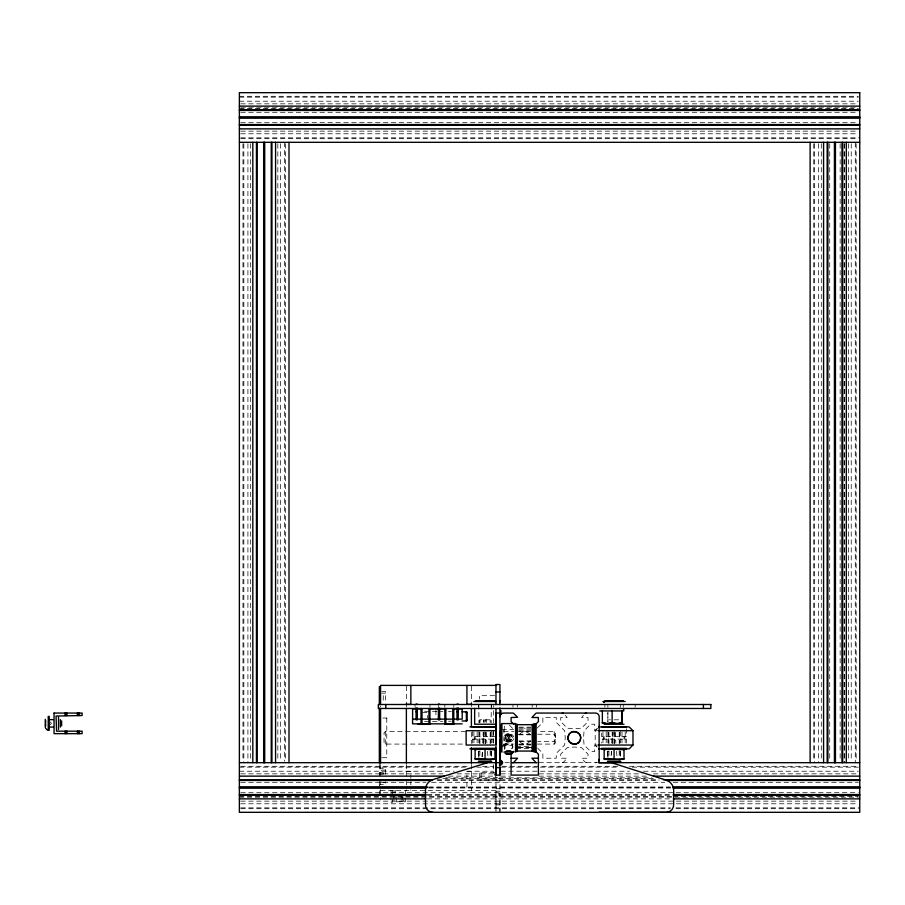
<?xml version="1.0" encoding="UTF-8"?>
<svg xmlns="http://www.w3.org/2000/svg" width="905" height="905" viewBox="0 0 905 905"><rect width="100%" height="100%" fill="white"/><g stroke="black" fill="none" stroke-linecap="round" stroke-linejoin="round"><path stroke-width="0.68" stroke-dasharray="4.53 3.39" d="M381.808 757.723L386.774 757.723L386.774 757.044M386.774 718.694L386.774 718.016L381.808 718.016M499.933 812.317L499.933 793.708L495.963 793.708L495.963 811.072L495.963 776.75M607.877 721.952L607.877 712.111M478.836 759.499L479.062 751.286M479.288 743.073L479.582 732.122M479.842 722.541L479.91 719.803L490.171 719.803L490.25 722.541M607.877 759.499L608.103 751.286M608.318 743.073L608.624 732.122M485.589 743.706L485.962 732.45M486.279 722.609L486.37 719.803M614.631 743.706L614.993 732.45M482.06 756.761L482.308 751.286M482.682 743.073L483.168 732.122M483.598 722.541L483.711 719.803L483.711 722.609M611.35 751.286L611.101 756.761L611.622 751.286M611.712 743.073L612.199 732.122M482.161 756.761L482.58 751.286M483.225 743.073L484.085 732.122M484.831 722.541L485.046 719.803L485.261 722.541M612.266 743.073L613.115 732.122M513.576 738.831L513.588 738.808A5.125 5.102 0 0 1 513.214 739.724A5.294 5.226 0 0 1 512.66 740.494L512.513 740.663A5.521 5.373 0 0 1 511.483 741.444L511.223 741.591A5.441 5.215 0 0 1 506.257 741.591L505.997 741.444A5.521 5.373 0 0 1 505.035 740.72L504.82 740.494A5.294 5.226 0 0 1 504.277 739.736A5.125 5.102 0 0 1 503.904 738.831L503.904 738.808A4.864 4.864 0 0 1 503.78 737.869A4.864 4.864 0 0 1 503.904 736.942L503.904 736.908A5.125 5.102 0 0 1 504.266 736.014A5.294 5.226 0 0 1 504.82 735.256L505.035 735.03A5.521 5.373 0 0 1 505.997 734.294L506.257 734.159A5.441 5.215 0 0 1 511.223 734.147L511.483 734.294A5.521 5.373 0 0 1 512.456 735.03L512.66 735.256A5.294 5.226 0 0 1 513.214 736.003A5.125 5.102 0 0 1 513.576 736.908L513.588 736.942M506.596 737.869L507.671 736.014L509.82 736.014L510.895 737.869L509.82 739.736L507.671 739.736L506.596 737.869L510.895 737.869M507.671 739.736L509.82 736.014M555.523 739.476L554.279 741.512L537.672 741.512M519.38 734.769C521.846 730.075 529.572 731.093 530.737 736.263M530.115 740.969C527.943 745.019 521.552 745.019 519.38 740.969M50.216 724.792L51.449 723.355L50.216 721.918M506.11 735.245L505.047 738.356L506.879 741.093A3.552 3.235 0 0 0 507.784 741.467L508.01 741.523A3.292 2.907 0 0 0 509.47 741.523L509.707 741.467A3.552 3.235 0 0 0 510.601 741.093L512.468 737.869L510.601 734.645A3.552 3.235 0 0 0 509.707 734.272L509.47 734.226A3.292 2.907 0 0 0 508.01 734.226L507.784 734.272A3.552 3.235 0 0 0 506.879 734.645L506.11 735.245A3.79 3.541 0 0 1 506.676 734.781A3.53 2.998 0 0 1 507.32 734.43A3.1 2.523 0 0 1 510.149 734.419A3.53 2.998 0 0 1 510.793 734.769A3.79 3.541 0 0 1 511.37 735.245M465.555 731.67L385.292 731.67L384.048 732.926L384.048 742.824L385.292 744.08L465.555 744.08M537.378 744.08L554.279 744.08L555.523 742.824L555.523 732.926L554.279 731.67L537.378 731.67M379.331 785.642L380.575 784.397L385.417 784.397L385.417 781.637M501.121 747.858L503.938 745.041L503.938 730.708L503.293 730.708M505.759 744.068L505.024 744.815L512.456 744.815L511.721 744.068M525.239 728.197L524.255 728.197M511.302 748.695L513.18 746.806M537.242 728.016L542.864 722.394L542.864 717.529L556.258 717.529L556.258 722.394L564.697 730.821L565.218 737.869L564.697 744.917L556.258 753.356L556.258 758.22L542.864 758.22L542.864 753.356L537.242 747.734M583.42 715.38L581.542 717.529L588.024 717.529L588.024 721.59L581.429 728.197L574.381 728.695L567.333 728.197L560.727 721.59L560.727 717.529L567.22 717.529L565.331 715.38M596.87 728.83L594.721 730.708L594.721 724.226L590.66 724.226L584.053 730.821L583.544 737.869L584.053 744.917L590.66 751.523L594.721 751.523L594.721 745.03L596.87 746.919M597.062 746.919L595.185 745.041L595.185 730.708L598.94 726.953M505.092 744.034L506.676 743.254A3.53 1.867 0 0 1 507.32 743.039A3.1 1.81 0 0 1 510.149 743.028A3.53 1.867 0 0 1 510.793 743.243L512.377 744.023M424.569 721.534L442.828 721.285M448.439 721.217L451.346 721.172M562.22 762.689L562.491 762.689A1.505 1.505 0 0 0 563.453 762.248L567.22 758.22L560.727 758.22L560.727 754.148L567.333 747.553L574.381 747.055L581.429 747.553L588.024 754.148L588.024 758.22L581.542 758.22L585.297 762.248A1.505 1.505 0 0 0 586.27 762.689L586.542 762.689M239.373 96.292L858.336 96.292M239.373 97.152L858.336 97.152M239.373 101.213L858.336 101.213M240.787 103.849L858.336 103.849M240.787 107.819L858.336 107.819M239.373 108.34L858.336 108.34M240.787 112.288L858.336 112.288M240.787 122.707L858.336 122.707M240.787 131.146L858.336 131.146M240.787 133.782L858.336 133.782M240.787 137.843L859.75 137.843M240.787 138.703L858.336 138.703M381.786 691.341L385.417 691.341L385.417 702.495M381.695 693.14L385.417 693.14M494.583 695.685L479.333 695.685L479.333 699.169M422.511 712.439L427.477 712.439L427.477 717.801M608.952 719.803L610.456 719.803M614.076 719.803L619.212 719.803M518.859 727.145L530.884 727.145M518.859 728.039L530.884 728.039M518.656 729.181L532.197 729.181M501.913 729.679L513.588 729.679M504.13 730.708L504.402 725.516M518.859 730.776L530.884 730.776M595.185 730.708L597.719 730.708M516.189 731.251L530.884 731.251M503.576 731.67L513.802 731.67M519.074 731.67L530.477 731.67M518.294 734.238L530.749 734.238M537.672 734.238L554.279 734.238L555.523 736.274M518.859 734.826L530.884 734.826M495.793 736.636L472.636 736.636L472.67 731.364M472.636 739.114L495.793 739.114M518.859 740.924L530.884 740.924M519.685 741.512L530.749 741.512M503.576 744.08L513.44 744.08M519.074 744.08L530.488 744.08M518.859 744.498L530.884 744.498M518.859 744.973L530.884 744.973M503.293 745.041L503.938 745.041M504.13 745.03L504.402 750.222M595.185 745.041L597.719 745.041M501.913 746.059L506.11 745.63A3.79 1.335 0 0 1 506.676 745.449L506.879 745.392A3.552 1.459 0 0 1 507.784 745.234L508.01 745.2A3.292 1.55 0 0 1 509.47 745.2L509.707 745.234A3.552 1.459 0 0 1 510.601 745.392L510.748 745.437A3.79 1.335 0 0 1 511.382 745.63L512.422 746.048M516.189 746.512L530.884 746.512M517.705 747.553L531.789 747.553M518.859 747.711L530.884 747.711M516.189 748.605L530.884 748.605M504.933 762.689L509.289 762.689M538.961 762.689L596.904 762.689M240.787 766.297L469.718 766.297M482.433 766.297L493.745 766.297M502.218 766.297L618.104 766.297M629.405 766.297L858.336 766.297M239.373 767.157L465.475 767.157M476.788 767.157L493.745 767.157M500.804 767.157L619.518 767.157M632.233 767.157L858.336 767.157M385.417 770.065L381.695 770.065L379.829 771.942L379.829 775.302M239.373 771.218L454.174 771.218M466.89 771.218L493.745 771.218M500.804 771.218L629.405 771.218M643.534 771.218L858.336 771.218M406.379 771.411L410.847 771.411L410.847 778.379M471.392 771.411L466.923 771.411L466.923 790.359M379.829 772.678L383.245 772.678L383.245 775.302M494.605 772.61L479.333 772.61L479.333 780.053L495.963 780.053M379.829 773.639L383.245 773.639M240.787 773.854L442.873 773.854M457.002 773.854L493.745 773.854M500.804 773.854L509.289 773.854M538.961 773.854L642.12 773.854M653.433 773.854L858.336 773.854M379.829 774.476L383.245 774.476M448.518 776.139L495.159 776.139M500.804 776.139L510.703 776.139M538.961 776.139L649.19 776.139M445.701 777.825L652.019 777.825M442.873 778.345L656.261 778.345M437.217 779.748L659.078 779.748M437.217 780.461L659.078 780.461M495.963 780.8L499.933 780.8M240.787 782.293L425.916 782.293M431.561 782.293L664.734 782.293M673.218 782.293L858.336 782.293M385.417 782.474L381.695 782.474L379.829 780.596M428.744 786.977L670.39 786.977M428.744 787.497L670.39 787.497M428.744 788.029L670.39 788.029M495.963 788.741L499.933 788.741M495.963 790.359L380.575 790.359L379.331 789.115L379.331 797.407M495.963 791.23L499.933 791.23M240.787 792.712L674.632 792.712M676.035 792.712L858.336 792.712M427.33 794.545L671.804 794.545M427.33 795.257L671.804 795.257M239.373 796.66L671.804 796.66M673.218 796.66L858.336 796.66M239.373 797.181L858.336 797.181M427.33 798.866L671.804 798.866M240.787 801.151L858.336 801.151M401.164 801.525L402.408 801.525M390.994 802.271L392.487 802.271L392.487 798.696M240.787 803.787L858.336 803.787M495.963 804.873L499.933 804.873M240.787 807.848L670.39 807.848M676.035 807.848L859.75 807.848M240.787 808.708L670.39 808.708M676.035 808.708L858.336 808.708M424.569 711.273L442.918 711.522M448.439 711.601L451.346 711.635M512.388 744.034L512.468 750.437M509.413 725.165L513.18 728.944M379.331 767.033L380.575 768.266L385.417 768.266L385.417 774.759M507.671 736.014L509.82 739.736M495.465 776.456L493.485 771.988L493.485 764.646M615.049 732.122L615.898 743.073M616.543 751.286L616.972 756.761M486.008 732.122L486.867 743.073M487.501 751.286L487.931 756.761M619.54 732.122L619.846 743.073M620.061 751.286L620.208 756.761M490.51 732.122L490.804 743.073M491.03 751.286L491.177 756.761M856.141 143.725L856.141 761.275M855.282 142.311L855.282 762.689M851.22 143.725L851.22 761.275M848.585 143.725L848.585 761.275M844.614 143.725L844.614 762.689M844.094 143.725L844.094 762.689M840.145 143.725L840.145 761.275M829.727 143.725L829.727 761.275M821.288 143.725L821.288 761.275M818.652 143.725L818.652 762.689M814.591 143.725L814.591 762.689M813.731 143.725L813.731 761.275M635.174 704.497L635.174 707.144M626.452 728.74L626.486 736.636L601.678 736.636L601.712 731.364M626.452 743.062L626.452 739.114L601.678 739.114L601.712 743.062M625.197 731.67L625.197 736.636M625.197 739.114L625.197 742.835M624.846 736.636L624.846 739.114M624.009 736.636L624.009 739.114M623.262 704.497L623.262 707.144M621.995 731.67L621.995 736.636M621.995 739.114L621.995 742.835M620.649 751.625L620.649 756.784M620.287 704.497L620.287 707.314M620.287 731.297L620.287 742.835M620.287 751.037L620.287 756.682M619.212 732.45L619.212 743.706M619.212 750.731L619.212 760.573M614.076 731.591L614.076 743.491M612.753 732.45L612.753 743.706M608.952 732.45L608.952 743.706M608.952 750.731L608.952 757.768M607.877 704.497L607.877 707.314M607.877 712.959L607.877 721.421M607.877 731.297L607.877 742.835M607.877 751.037L607.877 758.096M607.515 751.625L607.515 759.374M606.169 731.67L606.169 736.636M606.169 739.114L606.169 742.835M604.902 704.497L604.902 707.144M604.155 736.636L604.155 739.114M603.318 736.636L603.318 739.114M602.968 731.67L602.968 736.636M602.968 739.114L602.968 742.835M554.279 731.67L554.279 744.08M536.529 704.497L536.529 707.144M532.197 704.497L532.197 707.144M517.298 704.497L517.298 707.144M512.965 704.497L512.965 707.144M505.024 744.08L505.024 749.035M499.933 776.75L499.933 811.072M493.485 705.561L493.485 707.269M493.485 710.572L493.485 722.948M493.485 730.81L493.485 743.197M492.965 731.67L492.965 736.636M492.965 739.114L492.965 742.835M491.494 704.497L491.494 707.144M491.607 751.625L491.607 756.784M491.245 704.497L491.144 722.914M491.245 731.297L491.245 742.835M491.245 751.037L491.245 756.682M490.171 719.803L490.171 722.609M490.171 732.45L490.171 743.706M490.171 750.731L490.171 760.573M485.046 731.591L485.046 743.491M483.711 732.45L483.711 743.706M481.075 772.621L481.075 780.053M479.91 719.803L479.91 722.609M479.91 732.45L479.91 743.706M479.91 750.731L479.91 757.768M478.836 704.497L478.937 722.914M478.836 731.297L478.836 742.835M478.836 751.037L478.836 758.096M478.587 704.497L478.587 707.144M478.474 751.625L478.474 756.784M477.127 731.67L477.127 736.636M477.127 739.114L477.127 742.835M475.114 736.636L475.114 739.114M474.277 736.636L474.277 739.114M473.926 731.67L473.926 736.636M473.926 739.114L473.926 742.835M472.67 739.114L472.67 743.062M471.392 686.239L471.392 707.122M471.392 732.281L471.392 743.458M471.392 764.42L471.392 790.359M453.778 704.497L453.778 707.144M444.841 704.497L444.841 707.144M438.393 704.124L438.393 706.692M435.905 710.233L435.905 716.59M429.954 704.497L429.954 707.144M415.067 704.497L415.067 707.144M410.847 781.626L410.847 784.974M410.847 789.692L410.847 790.348M406.379 686.239L406.379 703.095M406.379 704.328L406.379 707.122M406.379 764.352L406.379 776.558M406.379 781.32L406.379 784.974M406.379 789.68L406.379 790.348M405.383 790.359L405.383 801.773L393.969 801.773L393.969 790.359M403.902 796.672L403.902 801.773M402.408 796.558L402.408 800.28M401.164 796.558L401.164 800.28M396.707 796.672L396.707 801.773M395.214 790.359L395.214 792.893M395.214 794.16L395.214 801.773M392.487 790.359L392.487 795.122M390.994 790.359L390.994 800.031M386.774 718.016L386.774 757.723M385.292 731.67L385.292 744.08M383.245 695.617L383.245 702.936M380.575 705.809L380.575 707.043M380.575 764.408L380.575 775.585M380.575 781.626L380.575 784.692M380.575 789.692L380.575 800.031M379.331 764.397L379.331 775.562M379.331 781.026L379.331 785.212M285.392 143.725L285.392 761.275M284.543 142.311L284.543 761.275M280.471 143.725L280.471 761.275M277.835 143.725L277.835 761.275M250.538 143.725L250.538 761.275M247.913 143.725L247.913 762.689M243.841 143.725L243.841 762.689M242.981 143.725L242.981 761.275M597.334 762.191A3.722 3.722 0 0 1 595.467 762.689M506.11 740.505A3.79 3.541 0 0 0 506.676 740.969A3.53 2.998 0 0 0 507.32 741.308A3.1 2.523 0 0 0 510.149 741.319A3.53 2.998 0 0 0 510.793 740.969A3.79 3.541 0 0 0 511.37 740.505M506.676 740.969A3.722 3.722 0 0 0 512.456 738.118A3.722 3.722 0 0 0 507.094 734.532A3.722 3.722 0 0 0 506.676 740.969M507.083 740.347A2.975 2.975 0 0 0 511.71 738.073A2.975 2.975 0 0 0 507.422 735.199A2.975 2.975 0 0 0 507.083 740.347M507.23 740.143A2.726 2.726 0 0 0 511.461 738.05A2.726 2.726 0 0 0 507.535 735.426A2.726 2.726 0 0 0 507.23 740.143"/><path stroke-width="1.36" d="M499.933 739.543L499.933 775.099L495.963 775.099L495.963 713.061L499.933 713.061L499.933 716.783A3.722 3.722 0 0 1 503.655 713.061L512.762 713.061A1.505 1.505 0 0 1 513.825 713.502L517.581 717.258L511.099 717.529L511.099 721.59L513.927 724.419M499.933 736.206L499.933 731.421M499.933 701.918L499.933 700.651M501.913 752.168L501.913 723.581L515.567 723.581L515.567 752.134M532.197 751.059L517.298 751.059M517.298 724.679L532.197 724.679M534.176 752.168L534.176 723.581M535.421 752.168L535.421 723.581M531.789 747.553L538.396 754.148L538.396 775.099L511.099 775.099L511.099 754.148L513.927 751.32M599.11 749.374L599.144 726.274M618.669 723.355L621.893 722.462L621.95 710.945L621.893 723.355L602.357 723.355L602.357 710.945M598.748 748.797A1.505 1.505 0 0 1 599.189 749.86L599.155 762.689L611.509 762.723L666.25 780.167A10.668 10.668 0 0 1 673.682 790.348L673.648 804.873A7.444 7.444 0 0 1 666.193 812.294L599.065 812.317M466.245 720.968L466.279 720.878A4.887 3.45 0 0 0 466.358 720.244L466.358 712.574A4.887 3.45 0 0 0 466.279 711.93L466.245 711.839M532.74 727.247L538.396 721.59L538.396 717.529L531.914 717.529L535.669 713.502A1.505 1.505 0 0 1 536.642 713.061L595.467 713.061A3.722 3.722 0 0 1 599.189 716.783L599.189 725.878A1.505 1.505 0 0 1 598.748 726.953M515.816 749.442L517.705 747.553M598.94 726.953L629.224 726.953L632.98 730.708L632.98 745.041L629.224 748.786L598.94 748.786M487.524 762.689L432.929 779.601A10.577 10.577 0 0 0 425.486 789.703L425.486 804.873A7.444 7.444 0 0 0 432.929 812.317M503.904 752.134L504.266 752.044A5.294 0.86 0 0 1 504.82 751.919L505.035 751.874A5.521 1.256 0 0 1 505.997 751.704L506.257 751.67A5.441 1.584 0 0 1 511.223 751.67L511.483 751.704A5.521 1.256 0 0 1 512.456 751.874L512.66 751.919A5.294 0.86 0 0 1 513.214 752.044L513.701 752.168M608.907 723.355L612.131 722.462L615.355 723.355M475.114 749.736L480.08 749.035L494.967 749.736M494.967 758.673L490.012 759.374L475.114 758.673M604.155 749.736L609.122 749.035L624.009 749.736M624.009 758.673L619.043 759.374L604.155 758.673M462.014 721.025L467.037 720.866A6.392 4.525 0 0 0 467.104 720.244L467.104 712.574A6.392 4.525 0 0 0 467.037 711.941L462.014 711.783M420.067 724.079L420.802 724.068M512.592 762.689L512.852 762.689A1.505 1.505 0 0 0 513.825 762.248L517.581 758.22L511.099 758.22M239.373 106.134L859.75 106.134M239.373 109.743L859.75 109.743M239.373 110.455L859.75 110.455M239.373 116.971L859.75 116.971M239.373 117.503L859.75 117.503M239.373 118.023L859.75 118.023M239.373 124.539L859.75 124.539M239.373 125.252L859.75 125.252M239.373 128.861L859.75 128.861M239.406 142.311L859.716 142.311M495.963 685.39L380.575 685.39L380.575 704.35M495.963 691.963L499.933 691.963M475.736 700.775L494.345 700.775M604.778 700.775L623.387 700.775M473.881 701.488L496.212 701.488M602.911 701.488L625.253 701.488M603.601 702.257L604.483 702.257M416.062 704.124L417.296 704.124M438.393 704.124L439.638 704.124M457.002 704.124L458.247 704.124M406.379 704.328L410.847 704.328L410.847 685.39M471.392 704.328L466.923 704.328L466.923 685.39M421.017 708.966L412.601 708.966L412.59 723.853L462.195 723.853M429.954 708.966L444.841 708.966M453.778 708.966L462.195 708.966L462.217 719.136L412.601 719.136M599.698 710.945L623.715 710.945L623.715 708.468M416.062 711.816L417.296 711.816M457.002 711.816L458.247 711.816M466.358 712.574L467.104 712.574M49.221 719.633L53.406 719.633M466.358 720.244L467.104 720.244M495.442 724.226L474.65 724.226L474.65 708.468M604.155 724.226L624.009 724.226M417.94 724.351L429.954 724.351L429.954 708.468M472.636 726.704L496.166 726.704M601.678 726.704L626.486 726.704M49.221 727.077L53.406 727.077M469.899 726.953L496.166 726.953M494.492 730.708L466.143 730.708L466.143 745.041L494.492 745.041M598.714 730.708L632.98 730.708M598.714 745.041L632.98 745.041M472.67 748.322L495.759 748.322M601.712 748.322L626.452 748.322M469.899 748.786L496.166 748.786M472.636 749.035L496.166 749.035M601.678 749.035L626.486 749.035M506.291 750.924L510.805 750.924M505.024 753.254L512.456 753.254M505.793 753.989L511.698 753.989M538.396 758.22L531.914 758.22L535.669 762.248A1.505 1.505 0 0 0 536.642 762.689L536.903 762.689M478.474 761.376L491.607 761.376M607.515 761.376L620.649 761.376M478.474 761.444L491.607 761.444M607.515 761.444L620.649 761.444M239.406 762.689L502.218 762.689M512.117 762.689L536.133 762.689M598.318 762.689L859.716 762.689M495.963 767.655L499.933 767.655L499.933 775.099M239.373 776.139L444.287 776.139M653.433 776.139L859.75 776.139M239.373 779.748L432.975 779.748M663.32 779.748L859.75 779.748M239.373 780.461L431.561 780.461M666.148 780.461L859.75 780.461M239.373 786.977L427.33 786.977M673.218 786.977L859.75 786.977M239.373 787.497L427.33 787.497M673.218 787.497L859.75 787.497M239.373 788.029L425.916 788.029M673.218 788.029L859.75 788.029M239.373 794.545L425.916 794.545M673.218 794.545L859.75 794.545M239.373 795.257L425.916 795.257M673.218 795.257L859.75 795.257M239.373 798.866L425.916 798.866M673.218 798.866L859.75 798.866M562.22 713.061L562.491 713.061A1.505 1.505 0 0 1 563.453 713.502M602.357 722.462L605.581 723.355M45.601 728.242L47.377 730.03M846.299 142.311L846.299 762.689M842.691 142.311L842.691 762.689M841.978 142.311L841.978 762.689M835.451 142.311L835.451 762.689M834.93 142.311L834.93 762.689M834.41 142.311L834.41 762.689M827.894 142.311L827.894 762.689M827.181 142.311L827.181 762.689M823.573 142.311L823.573 762.689M810.122 142.311L810.122 762.689M703.411 704.497L703.411 708.468M624.009 749.035L624.009 759.374L604.155 759.374L604.155 749.035M621.939 715.154L621.939 717.62M614.076 749.736L614.076 758.673M612.131 710.945L612.131 722.462M536.043 724.204L536.043 751.546M533.554 724.204L533.554 751.546M532.197 724.215L532.197 751.535M517.298 724.215L517.298 751.535M516.189 724.204L516.189 751.546M501.302 724.204L501.302 751.546M500.929 710.572L500.929 714.237M500.929 760.573L500.929 763.096M499.933 704.622L499.933 684.519L495.963 684.519L495.963 704.622M499.933 708.004L499.933 765.494M495.963 708.547L495.963 744.329M495.963 748.231L495.963 775.099M494.967 749.035L494.967 759.374L475.114 759.374L475.114 749.035M485.046 749.736L485.046 758.673M471.392 703.604L471.392 704.52M471.392 708.525L471.392 726.726M471.392 747.632L471.392 763.028M458.247 707.97L458.247 719.882L457.002 719.882L457.002 707.97M453.778 708.468L453.778 724.351L444.841 724.351L444.841 708.468M452.783 708.468L452.783 724.351M445.837 708.468L445.837 724.351M439.638 707.97L439.638 719.882L438.393 719.882L438.393 707.97M428.959 708.468L428.959 724.351M422.013 708.468L422.013 724.351M421.017 708.468L421.017 724.351M417.296 707.97L417.296 719.882L416.062 719.882L416.062 707.97M406.379 703.604L406.379 704.52M406.379 708.525L406.379 763.028M385.779 704.497L385.779 708.468M380.575 708.547L380.575 763.017M379.331 686.635L379.331 704.576M379.331 708.219L379.331 762.994M289 142.311L289 762.689M275.561 142.311L275.561 762.689M271.941 142.311L271.941 762.689M271.24 142.311L271.24 762.689M264.713 142.311L264.713 762.689M264.192 142.311L264.192 762.689M263.672 142.311L263.672 762.689M257.144 142.311L257.144 762.689M256.432 142.311L256.432 762.689M252.823 142.311L252.823 762.689M79.38 713.061L79.38 715.538M79.38 731.172L79.38 733.65M78.384 713.061L78.384 715.538M78.384 731.172L78.384 733.65M77.389 713.061L77.389 715.538M77.389 731.172L77.389 733.65M66.97 713.061L66.97 715.538M66.97 731.172L66.97 733.65M65.975 713.061L65.975 715.538M65.975 731.172L65.975 733.65M64.99 713.061L64.99 715.538M64.99 731.172L64.99 733.65M61.63 720.9L61.63 725.81M60.386 719.645L60.386 727.066M58.531 717.156L58.531 729.554M49.221 716.353L49.221 730.358M48.225 716.353L48.225 730.358M45.25 719.317L45.25 727.394M599.155 759.453A3.722 3.722 0 0 1 598.691 760.822M499.933 760.211A2.477 2.477 0 0 1 502.388 763.006A2.477 2.477 0 0 1 499.289 765.087M502.694 762.564A3.722 3.722 0 0 1 500.058 759.929M585.297 713.502A1.505 1.505 0 0 1 586.372 713.061M45.714 724.023A5.837 5.837 0 0 1 45.578 724.792A5.837 2.919 0 0 1 45.714 725.177M45.714 722.688A5.837 5.837 0 0 0 45.578 721.918A5.837 2.919 0 0 0 45.714 721.545M45.714 725.833A5.837 2.919 0 0 1 45.578 726.229M45.578 720.493A5.837 2.919 0 0 1 45.714 720.878M507.671 753.684A4.378 2.183 90 0 0 506.596 753.684A4.378 2.183 -90 0 1 507.671 753.684A4.378 4.378 0 0 1 509.82 753.684A4.378 2.183 -90 0 1 510.895 753.684A4.378 2.183 90 0 0 509.82 753.684M568.385 736.263C566.032 743.887 578.6 747.259 580.365 739.476C582.73 731.862 570.161 728.491 568.385 736.263M54.062 713.061L54.062 733.65L82.106 733.65L82.106 731.172L56.551 731.172L56.053 716.036L82.106 715.538L82.106 713.061L54.062 713.061M859.75 92.683L239.373 92.683L239.373 812.317L859.75 812.317L859.75 92.683M710.855 704.497L378.335 704.497L378.335 708.468L710.855 708.468L710.855 704.497M571.089 743.458A6.448 6.448 0 0 0 580.761 737.869A6.448 6.448 0 0 0 571.089 732.281A6.448 6.448 0 0 0 571.089 743.458"/></g></svg>
